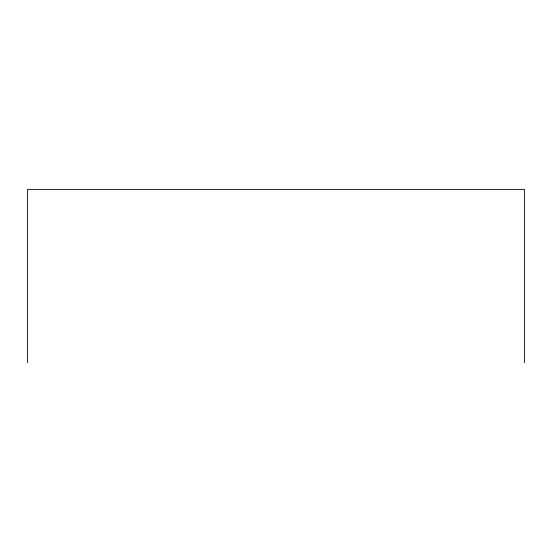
<?xml version="1.0" encoding="UTF-8"?>
<svg xmlns="http://www.w3.org/2000/svg" width="552" height="552" viewBox="0 0 552 552"><rect width="100%" height="100%" fill="white"/><g stroke="black" fill="none" stroke-linecap="round" stroke-linejoin="round"><path stroke-width="0.83" d="M524.4 362.609L524.4 189.391L27.6 189.391L27.6 362.609"/></g></svg>
